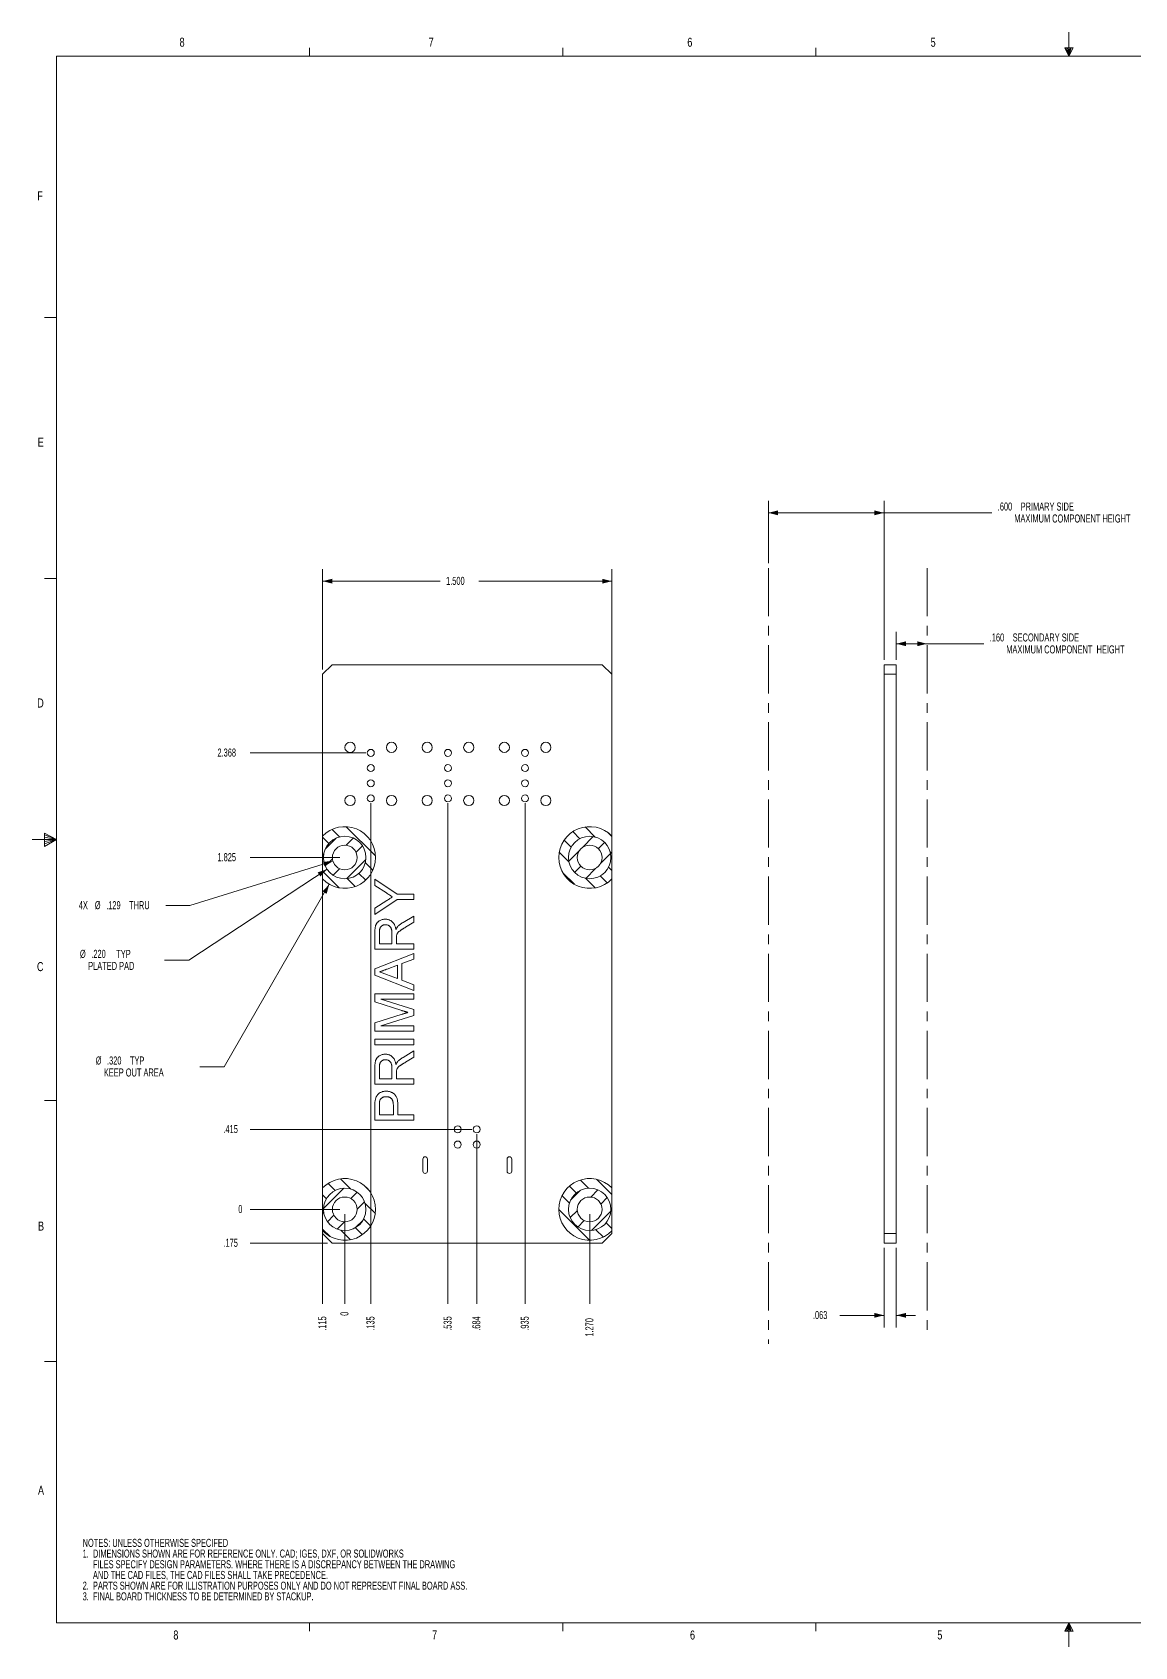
# Model space of a CAD drawing. Header units: inches. Extents: x 0.3 to 21.8, y 0.2 to 16.9.
# Drawn here: x 0.27 to 11.7, y 0.16 to 16.91 of the extents above; entities that cross this region are included whole.
import ezdxf

# ---------------------------------------------------------------- set-up
doc = ezdxf.new("R2010")
doc.units = ezdxf.units.IN
doc.header["$MEASUREMENT"] = 0
doc.linetypes.add('CENTERX2', pattern=[0.8, 0.5, -0.1, 0.1, -0.1])
doc.styles.add('SLDTEXTSTYLE0', font='TXT', dxfattribs={"width": 0.75})
doc.styles.add('SLDTEXTSTYLE1', font='TXT', dxfattribs={"width": 0.605})
doc.dimstyles.new('SLDDIMSTYLE0', dxfattribs={"dimtxt": 0.080892, "dimasz": 0.1, "dimexe": 0, "dimexo": 0.0625, "dimgap": 0.020223, "dimtad": 0, "dimtih": 1, "dimtoh": 1, "dimdec": 0, "dimlfac": 0.5, "dimrnd": 1e-09, "dimzin": 12, "dimdsep": 46, "dimtxsty": 'SLDTEXTSTYLE1', "dimblk1": 'NONE', "dimblk2": 'NONE', "dimsah": 1, "dimcen": 0.09, "dimadec": 0, "dimazin": 0, "dimtfac": 1, "dimtdec": 3, "dimtofl": 0, "dimtmove": 0, "dimatfit": 3, "dimldrblk": 'NONE', "dimfxl": 1, "dimtolj": 1, "dimtzin": 12, "dimarcsym": 0})
doc.dimstyles.new('SLDDIMSTYLE1', dxfattribs={"dimtxt": 0.080892, "dimasz": 0.1, "dimexe": 0, "dimexo": 0.0625, "dimgap": 0.020223, "dimtad": 0, "dimtih": 1, "dimtoh": 1, "dimdec": 3, "dimlfac": 0.5, "dimrnd": 1e-09, "dimzin": 12, "dimdsep": 46, "dimtxsty": 'SLDTEXTSTYLE1', "dimblk1": 'NONE', "dimblk2": 'NONE', "dimsah": 1, "dimcen": 0.09, "dimadec": 0, "dimazin": 0, "dimtfac": 1, "dimtdec": 3, "dimtofl": 0, "dimtmove": 0, "dimatfit": 3, "dimldrblk": 'NONE', "dimfxl": 1, "dimtolj": 1, "dimtzin": 12, "dimarcsym": 0})
doc.dimstyles.new('SLDDIMSTYLE2', dxfattribs={"dimtxt": 0.080892, "dimasz": 0.1, "dimexe": 0, "dimexo": 0.0625, "dimgap": 0.020223, "dimtad": 0, "dimtih": 1, "dimtoh": 1, "dimdec": 3, "dimlfac": 0.5, "dimrnd": 1e-09, "dimzin": 12, "dimdsep": 46, "dimtxsty": 'SLDTEXTSTYLE1', "dimblk1": 'NONE', "dimblk2": 'NONE', "dimsah": 1, "dimcen": 0.09, "dimadec": 0, "dimazin": 0, "dimtfac": 1, "dimtdec": 3, "dimtofl": 0, "dimtmove": 0, "dimatfit": 3, "dimldrblk": 'NONE', "dimfxl": 1, "dimtolj": 1, "dimtzin": 12, "dimarcsym": 0})
doc.dimstyles.new('SLDDIMSTYLE3', dxfattribs={"dimtxt": 0.080892, "dimasz": 0.1, "dimexe": 0, "dimexo": 0.0625, "dimgap": 0.020223, "dimtad": 0, "dimtih": 1, "dimtoh": 1, "dimdec": 3, "dimlfac": 0.5, "dimrnd": 1e-09, "dimzin": 4, "dimdsep": 46, "dimtxsty": 'SLDTEXTSTYLE1', "dimblk1": 'NONE', "dimblk2": 'NONE', "dimsah": 1, "dimcen": 0.09, "dimadec": 0, "dimazin": 0, "dimtfac": 1, "dimtdec": 3, "dimtofl": 0, "dimtmove": 0, "dimatfit": 3, "dimldrblk": 'NONE', "dimfxl": 1, "dimtolj": 1, "dimtzin": 12, "dimarcsym": 0})
doc.dimstyles.new('SLDDIMSTYLE4', dxfattribs={"dimtxt": 0.080892, "dimasz": 0.1, "dimexe": 0, "dimexo": 0.0625, "dimgap": 0.020223, "dimtad": 0, "dimtih": 1, "dimtoh": 1, "dimdec": 3, "dimlfac": 0.5, "dimrnd": 1e-09, "dimzin": 4, "dimdsep": 46, "dimtxsty": 'SLDTEXTSTYLE1', "dimsah": 1, "dimcen": 0.09, "dimadec": 0, "dimazin": 0, "dimtfac": 1, "dimtdec": 3, "dimtofl": 0, "dimtmove": 0, "dimatfit": 3, "dimfxl": 1, "dimtolj": 1, "dimtzin": 12, "dimarcsym": 0})
doc.dimstyles.new('SLDDIMSTYLE5', dxfattribs={"dimtxt": 0.080892, "dimasz": 0.1, "dimexe": 0, "dimexo": 0.0625, "dimgap": 0.020223, "dimtad": 0, "dimtih": 1, "dimtoh": 1, "dimdec": 3, "dimlfac": 0.5, "dimrnd": 1e-09, "dimzin": 12, "dimdsep": 46, "dimtxsty": 'SLDTEXTSTYLE1', "dimsah": 1, "dimcen": 0.09, "dimadec": 0, "dimazin": 0, "dimtfac": 1, "dimtdec": 3, "dimtmove": 0, "dimatfit": 3, "dimfxl": 1, "dimtolj": 1, "dimtzin": 12, "dimarcsym": 0})
doc.dimstyles.new('SLDDIMSTYLE6', dxfattribs={"dimtxt": 0.080892, "dimasz": 0.1, "dimexe": 0, "dimexo": 0.0625, "dimgap": 0.020223, "dimtad": 0, "dimtih": 1, "dimtoh": 1, "dimdec": 3, "dimlfac": 0.5, "dimrnd": 1e-09, "dimzin": 4, "dimdsep": 46, "dimtxsty": 'SLDTEXTSTYLE1', "dimsah": 1, "dimcen": 0.09, "dimadec": 0, "dimazin": 0, "dimtfac": 1, "dimtdec": 3, "dimtmove": 0, "dimatfit": 3, "dimfxl": 1, "dimtolj": 1, "dimtzin": 12, "dimarcsym": 0})
doc.dimstyles.new('SLDDIMSTYLE7', dxfattribs={"dimtxt": 0.080892, "dimasz": 0.1, "dimexe": 0, "dimexo": 0.0625, "dimgap": 0.020223, "dimtad": 0, "dimtih": 1, "dimtoh": 1, "dimdec": 3, "dimlfac": 0.5, "dimrnd": 1e-09, "dimzin": 12, "dimdsep": 46, "dimtxsty": 'SLDTEXTSTYLE1', "dimsah": 1, "dimcen": 0.09, "dimadec": 0, "dimazin": 0, "dimtfac": 1, "dimtdec": 3, "dimtofl": 0, "dimtmove": 0, "dimatfit": 3, "dimfxl": 1, "dimtolj": 1, "dimtzin": 12, "dimarcsym": 0})

# ---------------------------------------------------------------- blocks, each defined once
blk = doc.blocks.new('SW_NOTE_0')
at = {"color": 0, "linetype": 'Continuous', "lineweight": 0, "char_height": 0.08333, "attachment_point": 1, "style": 'SLDTEXTSTYLE1'}
for s, insert in [('NOTES: UNLESS OTHERWISE SPECIFED', (0, 0.107)), ('1.  DIMENSIONS SHOWN ARE FOR REFERENCE ONLY. CAD; IGES, DXF, OR SOLIDWORKS', (0, -0.004)), ('     FILES SPECIFY DESIGN PARAMETERS. WHERE THERE IS A DISCREPANCY BETWEEN THE DRAWING', (0, -0.115)), ('     AND THE CAD FILES, THE CAD FILES SHALL TAKE PRECEDENCE.', (0, -0.226)), ('2.  PARTS SHOWN ARE FOR ILLISTRATION PURPOSES ONLY AND DO NOT REPRESENT FINAL BOARD ASS.', (0, -0.337)), ('3.  FINAL BOARD THICKNESS TO BE DETERMINED BY STACKUP. ', (0, -0.448))]:
    blk.add_mtext(s, dxfattribs=dict(at, insert=insert))
blk = doc.blocks.new('*D7')
at = {"color": 7, "linetype": 'Continuous', "lineweight": 0}
blk.add_line((3.463, 4.699), (2.533, 4.699), dxfattribs=at)
at = {"color": 7, "linetype": 'Continuous', "lineweight": 0, "insert": (2.409, 4.744), "char_height": 0.0833, "attachment_point": 1, "style": 'SLDTEXTSTYLE1'}
blk.add_mtext('0', dxfattribs=at)
blk = doc.blocks.new('_NONE')
blk = doc.blocks.new('*D8')
at = {"color": 7, "linetype": 'Continuous', "lineweight": 0}
blk.add_line((3.333, 4.349), (2.533, 4.349), dxfattribs=at)
at = {"color": 7, "linetype": 'Continuous', "lineweight": 0, "insert": (2.255, 4.394), "char_height": 0.0833, "attachment_point": 1, "style": 'SLDTEXTSTYLE1'}
blk.add_mtext('.175', dxfattribs=at)
blk = doc.blocks.new('*D9')
at = {"color": 7, "linetype": 'Continuous', "lineweight": 0}
blk.add_line((4.832, 5.529), (2.533, 5.529), dxfattribs=at)
at = {"color": 7, "linetype": 'Continuous', "lineweight": 0, "insert": (2.255, 5.574), "char_height": 0.0833, "attachment_point": 1, "style": 'SLDTEXTSTYLE1'}
blk.add_mtext('.415', dxfattribs=at)
blk = doc.blocks.new('*D10')
at = {"color": 7, "linetype": 'Continuous', "lineweight": 0}
for p, q in [((2.73, 8.349), (2.533, 8.349)), ((2.73, 8.349), (2.927, 8.349)), ((2.927, 8.349), (3.463, 8.349))]:
    blk.add_line(p, q, dxfattribs=at)
at = {"color": 7, "linetype": 'Continuous', "lineweight": 0, "insert": (2.193, 8.394), "char_height": 0.0833, "attachment_point": 1, "style": 'SLDTEXTSTYLE1'}
blk.add_mtext('1.825', dxfattribs=at)
blk = doc.blocks.new('*D11')
at = {"color": 7, "linetype": 'Continuous', "lineweight": 0}
blk.add_line((3.733, 9.434), (2.533, 9.434), dxfattribs=at)
at = {"color": 7, "linetype": 'Continuous', "lineweight": 0, "insert": (2.193, 9.479), "char_height": 0.0833, "attachment_point": 1, "style": 'SLDTEXTSTYLE1'}
blk.add_mtext('2.368', dxfattribs=at)
blk = doc.blocks.new('*D12')
at = {"color": 7, "linetype": 'Continuous', "lineweight": 0}
blk.add_line((3.513, 4.649), (3.513, 3.719), dxfattribs=at)
at = {"color": 7, "linetype": 'Continuous', "lineweight": 0, "insert": (3.468, 3.595), "char_height": 0.0833, "attachment_point": 1, "rotation": 90, "style": 'SLDTEXTSTYLE1'}
blk.add_mtext('0', dxfattribs=at)
blk = doc.blocks.new('*D13')
at = {"color": 7, "linetype": 'Continuous', "lineweight": 0}
blk.add_line((3.283, 8.521), (3.283, 3.719), dxfattribs=at)
at = {"color": 7, "linetype": 'Continuous', "lineweight": 0, "insert": (3.238, 3.44), "char_height": 0.0833, "attachment_point": 1, "rotation": 90, "style": 'SLDTEXTSTYLE1'}
blk.add_mtext('.115', dxfattribs=at)
blk = doc.blocks.new('*D14')
at = {"color": 7, "linetype": 'Continuous', "lineweight": 0}
blk.add_line((3.783, 8.912), (3.783, 3.719), dxfattribs=at)
at = {"color": 7, "linetype": 'Continuous', "lineweight": 0, "insert": (3.738, 3.44), "char_height": 0.0833, "attachment_point": 1, "rotation": 90, "style": 'SLDTEXTSTYLE1'}
blk.add_mtext('.135', dxfattribs=at)
blk = doc.blocks.new('*D15')
at = {"color": 7, "linetype": 'Continuous', "lineweight": 0}
blk.add_line((4.583, 8.912), (4.583, 3.719), dxfattribs=at)
at = {"color": 7, "linetype": 'Continuous', "lineweight": 0, "insert": (4.538, 3.44), "char_height": 0.0833, "attachment_point": 1, "rotation": 90, "style": 'SLDTEXTSTYLE1'}
blk.add_mtext('.535', dxfattribs=at)
blk = doc.blocks.new('*D16')
at = {"color": 7, "linetype": 'Continuous', "lineweight": 0}
blk.add_line((4.882, 5.479), (4.882, 3.719), dxfattribs=at)
at = {"color": 7, "linetype": 'Continuous', "lineweight": 0, "insert": (4.836, 3.44), "char_height": 0.0833, "attachment_point": 1, "rotation": 90, "style": 'SLDTEXTSTYLE1'}
blk.add_mtext('.684', dxfattribs=at)
blk = doc.blocks.new('*D17')
at = {"color": 7, "linetype": 'Continuous', "lineweight": 0}
blk.add_line((5.383, 8.912), (5.383, 3.719), dxfattribs=at)
at = {"color": 7, "linetype": 'Continuous', "lineweight": 0, "insert": (5.338, 3.44), "char_height": 0.0833, "attachment_point": 1, "rotation": 90, "style": 'SLDTEXTSTYLE1'}
blk.add_mtext('.935', dxfattribs=at)
blk = doc.blocks.new('*D18')
at = {"color": 7, "linetype": 'Continuous', "lineweight": 0}
blk.add_line((6.053, 4.649), (6.053, 3.719), dxfattribs=at)
at = {"color": 7, "linetype": 'Continuous', "lineweight": 0, "insert": (6.008, 3.379), "char_height": 0.0833, "attachment_point": 1, "rotation": 90, "style": 'SLDTEXTSTYLE1'}
blk.add_mtext('1.270', dxfattribs=at)
blk = doc.blocks.new('*D19')
at = {"color": 7, "linetype": 'Continuous', "lineweight": 0}
for p, q in [((3.283, 10.299), (3.283, 11.34)), ((6.283, 4.526), (6.283, 11.34)), ((3.283, 11.215), (4.502, 11.215)), ((6.283, 11.215), (4.905, 11.215))]:
    blk.add_line(p, q, dxfattribs=at)
for points in [[(3.283, 11.215), (3.383, 11.19), (3.383, 11.24)], [(6.283, 11.215), (6.183, 11.24), (6.183, 11.19)]]:
    blk.add_solid(points, dxfattribs=at)
at = {"color": 7, "linetype": 'Continuous', "lineweight": 0, "insert": (4.564, 11.26), "char_height": 0.0833, "attachment_point": 1, "style": 'SLDTEXTSTYLE1'}
blk.add_mtext('1.500', dxfattribs=at)
blk = doc.blocks.new('*D20')
at = {"color": 7, "linetype": 'Continuous', "lineweight": 0}
for p, q in [((3.391, 8.311), (1.907, 7.85)), ((1.907, 7.85), (1.657, 7.85))]:
    blk.add_line(p, q, dxfattribs=at)
blk.add_solid([(3.391, 8.311), (3.288, 8.305), (3.303, 8.257)], dxfattribs=at)
at = {"color": 7, "linetype": 'Continuous', "lineweight": 0, "char_height": 0.0833, "attachment_point": 1, "style": 'SLDTEXTSTYLE1'}
for s, insert in [('4X ', (0.755, 7.896)), ('%%c', (0.921, 7.896)), ('.129', (1.039, 7.896)), (' THRU', (1.255, 7.896))]:
    blk.add_mtext(s, dxfattribs=dict(at, insert=insert))
blk = doc.blocks.new('*D21')
at = {"color": 7, "linetype": 'Continuous', "lineweight": 0}
for p, q in [((3.33, 8.228), (1.895, 7.283)), ((1.895, 7.283), (1.645, 7.283))]:
    blk.add_line(p, q, dxfattribs=at)
blk.add_solid([(3.33, 8.228), (3.232, 8.194), (3.26, 8.152)], dxfattribs=at)
at = {"color": 7, "linetype": 'Continuous', "lineweight": 0, "attachment_point": 1, "style": 'SLDTEXTSTYLE1'}
for s, insert, char_height in [('%%c', (0.767, 7.391), 0.0833), ('.220', (0.885, 7.391), 0.0833), ('  TYP', (1.101, 7.391), 0.0833), ('    PLATED PAD', (0.767, 7.266), 0.08333)]:
    blk.add_mtext(s, dxfattribs=dict(at, insert=insert, char_height=char_height))
blk = doc.blocks.new('*D22')
at = {"color": 7, "linetype": 'Continuous', "lineweight": 0}
for p, q in [((3.353, 8.072), (2.261, 6.178)), ((2.261, 6.178), (2.011, 6.178))]:
    blk.add_line(p, q, dxfattribs=at)
blk.add_solid([(3.353, 8.072), (3.282, 7.997), (3.325, 7.972)], dxfattribs=at)
at = {"color": 7, "linetype": 'Continuous', "lineweight": 0, "attachment_point": 1, "style": 'SLDTEXTSTYLE1'}
for s, insert, char_height in [('%%c', (0.93, 6.285), 0.0833), ('.320', (1.048, 6.285), 0.0833), (' TYP', (1.264, 6.285), 0.0833), ('    KEEP OUT AREA', (0.93, 6.161), 0.08333)]:
    blk.add_mtext(s, dxfattribs=dict(at, insert=insert, char_height=char_height))
blk = doc.blocks.new('*D23')
at = {"color": 7, "linetype": 'Continuous', "lineweight": 0}
for p, q in [((9.232, 10.399), (9.232, 10.691)), ((9.232, 10.566), (9.552, 10.566)), ((9.552, 10.566), (10.139, 10.566))]:
    blk.add_line(p, q, dxfattribs=at)
for points in [[(9.232, 10.566), (9.332, 10.541), (9.332, 10.591)], [(9.552, 10.566), (9.452, 10.591), (9.452, 10.541)]]:
    blk.add_solid(points, dxfattribs=at)
at = {"color": 7, "linetype": 'Continuous', "lineweight": 0, "attachment_point": 1, "style": 'SLDTEXTSTYLE1'}
for s, insert, char_height in [('.160', (10.202, 10.673), 0.0833), ('        MAXIMUM COMPONENT  HEIGHT', (10.202, 10.549), 0.08333), (' SECONDARY SIDE', (10.418, 10.673), 0.08333)]:
    blk.add_mtext(s, dxfattribs=dict(at, insert=insert, char_height=char_height))
blk = doc.blocks.new('*D24')
at = {"color": 7, "linetype": 'Continuous', "lineweight": 0}
for p, q in [((7.906, 11.401), (7.906, 12.049)), ((7.906, 11.924), (9.106, 11.924)), ((9.106, 10.399), (9.106, 12.049)), ((9.106, 11.924), (10.223, 11.924))]:
    blk.add_line(p, q, dxfattribs=at)
for points in [[(7.906, 11.924), (8.006, 11.899), (8.006, 11.949)], [(9.106, 11.924), (9.006, 11.949), (9.006, 11.899)]]:
    blk.add_solid(points, dxfattribs=at)
at = {"color": 7, "linetype": 'Continuous', "lineweight": 0, "attachment_point": 1, "style": 'SLDTEXTSTYLE1'}
for s, insert, char_height in [('.600', (10.285, 12.031), 0.0833), ('        MAXIMUM COMPONENT HEIGHT', (10.285, 11.907), 0.08333), (' PRIMARY SIDE', (10.501, 12.031), 0.08333)]:
    blk.add_mtext(s, dxfattribs=dict(at, insert=insert, char_height=char_height))
blk = doc.blocks.new('*D25')
at = {"color": 7, "linetype": 'Continuous', "lineweight": 0}
for p, q in [((9.106, 4.299), (9.106, 3.475)), ((9.232, 4.299), (9.232, 3.475)), ((9.106, 3.6), (8.647, 3.6)), ((9.232, 3.6), (9.432, 3.6))]:
    blk.add_line(p, q, dxfattribs=at)
for points in [[(9.106, 3.6), (9.006, 3.625), (9.006, 3.575)], [(9.232, 3.6), (9.332, 3.575), (9.332, 3.625)]]:
    blk.add_solid(points, dxfattribs=at)
at = {"color": 7, "linetype": 'Continuous', "lineweight": 0, "insert": (8.368, 3.645), "char_height": 0.0833, "attachment_point": 1, "style": 'SLDTEXTSTYLE1'}
blk.add_mtext('.063', dxfattribs=at)

msp = doc.modelspace()

# ---------------------------------------------------------------- hatches: boundary and pattern name
at = {"linetype": 'Continuous'}
h = msp.add_hatch(dxfattribs=at)
h.set_pattern_fill('ANSI31', angle=-90, style=0)
edge = h.paths.add_edge_path(flags=0)
edge.add_arc((3.5134, 8.3488), 0.32, 224.04863, 495.95137)
edge.add_line((3.2834, 8.5713), (3.2834, 8.1263))
edge = h.paths.add_edge_path(flags=0)
edge.add_arc((3.5134, 8.3488), 0.22, 0, 360)
h = msp.add_hatch(dxfattribs=at)
h.set_pattern_fill('ANSI31', style=0)
edge = h.paths.add_edge_path(flags=0)
edge.add_arc((3.5134, 8.3488), 0.22, 0, 360)
edge = h.paths.add_edge_path(flags=0)
edge.add_arc((3.5134, 8.3488), 0.1285, 0, 360)
h = msp.add_hatch(dxfattribs=at)
h.set_pattern_fill('ANSI31', angle=-90, style=0)
edge = h.paths.add_edge_path(flags=0)
edge.add_arc((6.0534, 8.3488), 0.32, 44.04863, 315.95137)
edge.add_line((6.2834, 8.1263), (6.2834, 8.5713))
edge = h.paths.add_edge_path(flags=0)
edge.add_arc((6.0534, 8.3488), 0.22, 0, 360)
h = msp.add_hatch(dxfattribs=at)
h.set_pattern_fill('ANSI31', style=0)
edge = h.paths.add_edge_path(flags=0)
edge.add_arc((6.0534, 8.3488), 0.22, 0, 360)
edge = h.paths.add_edge_path(flags=0)
edge.add_arc((6.0534, 8.3488), 0.1285, 0, 360)
h = msp.add_hatch(dxfattribs=at)
h.set_pattern_fill('ANSI31', angle=-90, style=0)
edge = h.paths.add_edge_path(flags=0)
edge.add_arc((3.5134, 4.6988), 0.32, 224.04863, 495.95137)
edge.add_line((3.2834, 4.9213), (3.2834, 4.4763))
edge = h.paths.add_edge_path(flags=0)
edge.add_arc((3.5134, 4.6988), 0.22, 0, 360)
h = msp.add_hatch(dxfattribs=at)
h.set_pattern_fill('ANSI31', style=0)
edge = h.paths.add_edge_path(flags=0)
edge.add_arc((3.5134, 4.6988), 0.22, 0, 360)
edge = h.paths.add_edge_path(flags=0)
edge.add_arc((3.5134, 4.6988), 0.1285, 0, 360)
h = msp.add_hatch(dxfattribs=at)
h.set_pattern_fill('ANSI31', angle=-90, style=0)
edge = h.paths.add_edge_path(flags=0)
edge.add_arc((6.0534, 4.6988), 0.32, 44.04863, 315.95137)
edge.add_line((6.2834, 4.4763), (6.2834, 4.9213))
edge = h.paths.add_edge_path(flags=0)
edge.add_arc((6.0534, 4.6988), 0.22, 0, 360)
h = msp.add_hatch(dxfattribs=at)
h.set_pattern_fill('ANSI31', style=0)
edge = h.paths.add_edge_path(flags=0)
edge.add_arc((6.0534, 4.6988), 0.22, 0, 360)
edge = h.paths.add_edge_path(flags=0)
edge.add_arc((6.0534, 4.6988), 0.1285, 0, 360)

# ---------------------------------------------------------------- linework, layer by layer
at = {"color": 7, "linetype": 'Continuous', "lineweight": 0}
for p, q in [((3.1479, 16.6606), (3.1479, 16.7454)), ((5.7729, 16.6606), (5.7729, 16.7454)), ((8.3979, 16.6606), (8.3979, 16.7454)), ((10.9809, 16.7462), (11.067, 16.7462)), ((11.0229, 16.6606), (10.9809, 16.7462)), ((11.0229, 16.6606), (10.9891, 16.7462)), ((11.0229, 16.6606), (11.0086, 16.7462)), ((11.0229, 16.6606), (11.0229, 16.9083)), ((11.0229, 16.6606), (11.0358, 16.7462)), ((11.0229, 16.6606), (11.046, 16.7462)), ((11.0229, 16.6606), (11.067, 16.7462)), ((0.5229, 16.6606), (21.5229, 16.6606)), ((0.5229, 16.6606), (0.5229, 0.4106)), ((0.5229, 13.9516), (0.3979, 13.9516)), ((0.5229, 11.2436), (0.3979, 11.2436)), ((3.3834, 10.3488), (3.2834, 10.2488)), ((3.2834, 10.2488), (3.2834, 8.5713)), ((6.1834, 10.3488), (3.3834, 10.3488)), ((6.2834, 10.2488), (6.1834, 10.3488)), ((6.2834, 8.5713), (6.2834, 10.2488)), ((9.106, 10.3488), (9.232, 10.3488)), ((9.106, 10.2488), (9.106, 10.3488)), ((9.106, 8.5713), (9.106, 10.2488)), ((9.232, 10.2488), (9.106, 10.2488)), ((9.232, 10.3488), (9.232, 10.2488)), ((9.232, 8.5713), (9.232, 10.2488)), ((0.3989, 8.6011), (0.3989, 8.4623)), ((0.5229, 8.5356), (0.3989, 8.6011)), ((0.3989, 8.5827), (0.5229, 8.5356)), ((0.3989, 8.5587), (0.5229, 8.5356)), ((3.2834, 8.5713), (3.2834, 8.1263)), ((6.2834, 8.1263), (6.2834, 8.5713)), ((9.106, 8.5713), (9.1061, 8.5713)), ((9.1061, 8.1263), (9.1061, 8.5713)), ((9.2319, 8.5713), (9.232, 8.5713)), ((9.2319, 8.5713), (9.2319, 8.1263)), ((0.5229, 8.5356), (0.2729, 8.5356)), ((0.3989, 8.4623), (0.5229, 8.5356)), ((0.3989, 8.4896), (0.5229, 8.5356)), ((0.3989, 8.5164), (0.5229, 8.5356)), ((9.232, 8.3967), (9.2319, 8.3967)), ((9.232, 8.3967), (9.232, 8.3311)), ((9.2319, 8.3311), (9.232, 8.3311)), ((9.232, 8.231), (9.2319, 8.231)), ((9.232, 8.231), (9.232, 8.1263)), ((3.2834, 8.1263), (3.2834, 4.9213)), ((3.8252, 8.1243), (4.0583, 7.9687)), ((3.8252, 8.0568), (3.8252, 8.1243)), ((3.9443, 7.9814), (3.8252, 8.0568)), ((6.2834, 4.9213), (6.2834, 8.1263)), ((9.106, 4.9213), (9.106, 8.1263)), ((9.1061, 8.1263), (9.106, 8.1263)), ((9.232, 8.1263), (9.2319, 8.1263)), ((9.232, 4.9213), (9.232, 8.1263)), ((4.0583, 7.9117), (3.8252, 7.7561)), ((3.8252, 7.8236), (3.9489, 7.902)), ((4.0583, 7.9687), (4.2297, 7.9687)), ((4.2297, 7.9117), (4.0583, 7.9117)), ((4.2297, 7.9687), (4.2297, 7.9117)), ((3.8252, 7.7561), (3.8252, 7.8236)), ((4.1181, 7.6756), (4.2297, 7.742)), ((4.2297, 7.742), (4.2297, 7.6766)), ((3.8252, 7.3977), (3.8252, 7.5732)), ((3.8719, 7.5753), (3.8719, 7.4548)), ((4.0015, 7.4548), (4.0015, 7.5631)), ((4.2297, 7.6766), (4.1443, 7.6262)), ((4.2297, 7.3977), (3.8252, 7.3977)), ((3.8719, 7.4548), (4.0015, 7.4548)), ((4.0482, 7.5132), (4.0482, 7.4548)), ((4.0482, 7.4548), (4.2297, 7.4548)), ((4.2297, 7.4548), (4.2297, 7.3977)), ((3.8252, 7.194), (4.2297, 7.3545)), ((4.0586, 7.2308), (3.9523, 7.1915)), ((4.0586, 7.0928), (4.0586, 7.2308)), ((4.2297, 7.294), (4.1053, 7.248)), ((4.1053, 7.248), (4.1053, 7.0756)), ((4.2297, 7.3545), (4.2297, 7.294)), ((3.8252, 7.1296), (3.8252, 7.194)), ((4.2297, 6.969), (3.8252, 7.1296)), ((3.9466, 7.1342), (4.0586, 7.0928)), ((4.1053, 7.0756), (4.2297, 7.0296)), ((3.8252, 6.9362), (4.2297, 6.9362)), ((3.8252, 6.8512), (3.8252, 6.9362)), ((3.8875, 6.8792), (4.2297, 6.7713)), ((4.2297, 6.8792), (3.8875, 6.8792)), ((4.2297, 7.0296), (4.2297, 6.969)), ((4.2297, 6.9362), (4.2297, 6.8792)), ((4.1042, 6.7616), (3.8252, 6.8512)), ((3.8252, 6.6331), (4.1091, 6.7236)), ((4.2297, 6.7116), (3.8875, 6.6044)), ((4.2297, 6.7713), (4.2297, 6.7116)), ((3.8252, 6.5473), (3.8252, 6.6331)), ((4.2297, 6.5473), (3.8252, 6.5473)), ((3.8875, 6.6044), (4.2297, 6.6044)), ((4.2297, 6.6044), (4.2297, 6.5473)), ((3.8252, 6.4073), (3.8252, 6.4644)), ((3.8252, 6.4644), (4.2297, 6.4644)), ((4.2297, 6.4073), (3.8252, 6.4073)), ((4.2297, 6.4644), (4.2297, 6.4073)), ((4.1181, 6.2756), (4.2297, 6.3419)), ((4.2297, 6.2766), (4.1443, 6.2262)), ((4.2297, 6.3419), (4.2297, 6.2766)), ((3.8252, 5.9977), (3.8252, 6.1732)), ((3.8719, 6.1753), (3.8719, 6.0547)), ((3.8719, 6.0547), (4.0015, 6.0547)), ((4.0015, 6.0547), (4.0015, 6.163)), ((4.0482, 6.1131), (4.0482, 6.0547)), ((4.0482, 6.0547), (4.2297, 6.0547)), ((4.2297, 6.0547), (4.2297, 5.9977)), ((4.2297, 5.9977), (3.8252, 5.9977)), ((0.5229, 5.8276), (0.3979, 5.8276)), ((3.8252, 5.6243), (3.8252, 5.7729)), ((3.8719, 5.7779), (3.8719, 5.6814)), ((4.0171, 5.6814), (4.0171, 5.7789)), ((4.0638, 5.7805), (4.0638, 5.6814)), ((4.2297, 5.6243), (3.8252, 5.6243)), ((3.8719, 5.6814), (4.0171, 5.6814)), ((4.0638, 5.6814), (4.2297, 5.6814)), ((4.2297, 5.6814), (4.2297, 5.6243)), ((4.3227, 5.2212), (4.3227, 5.0952)), ((4.37, 5.0952), (4.37, 5.2212)), ((5.1968, 5.2212), (5.1968, 5.0952)), ((5.244, 5.0952), (5.244, 5.2212)), ((3.2834, 4.9213), (3.2834, 4.4763)), ((6.2834, 4.4763), (6.2834, 4.9213)), ((9.106, 4.9213), (9.1061, 4.9213)), ((9.1061, 4.4763), (9.1061, 4.9213)), ((9.2319, 4.9213), (9.232, 4.9213)), ((9.2319, 4.9213), (9.2319, 4.4763)), ((3.2834, 4.4763), (3.2834, 4.4488)), ((3.2834, 4.4488), (3.3834, 4.3488)), ((6.1834, 4.3488), (6.2834, 4.4488)), ((6.2834, 4.4488), (6.2834, 4.4763)), ((9.106, 4.4488), (9.106, 4.4763)), ((9.1061, 4.4763), (9.106, 4.4763)), ((9.106, 4.4488), (9.232, 4.4488)), ((9.106, 4.3488), (9.106, 4.4488)), ((9.232, 4.4763), (9.2319, 4.4763)), ((9.232, 4.4488), (9.232, 4.4763)), ((9.232, 4.4488), (9.232, 4.3488)), ((3.3834, 4.3488), (6.1834, 4.3488)), ((9.232, 4.3488), (9.106, 4.3488)), ((0.5229, 3.1196), (0.3979, 3.1196)), ((21.5229, 0.4106), (0.5229, 0.4106)), ((3.1479, 0.4106), (3.1479, 0.3258)), ((5.7729, 0.4106), (5.7729, 0.3258)), ((8.3979, 0.4106), (8.3979, 0.3258)), ((11.0229, 0.4106), (10.9809, 0.325)), ((11.0229, 0.4106), (10.9891, 0.325)), ((11.0229, 0.4106), (11.0086, 0.325)), ((11.0229, 0.4106), (11.0229, 0.1629)), ((11.0229, 0.4106), (11.067, 0.325)), ((11.0229, 0.4106), (11.046, 0.325)), ((11.0229, 0.4106), (11.0358, 0.325)), ((10.9809, 0.325), (11.067, 0.325))]:
    msp.add_line(p, q, dxfattribs=at)
at = {"color": 7, "linetype": 'CENTERX2', "lineweight": 0}
for p, q in [((7.906, 11.3509), (7.906, 3.303)), ((9.552, 11.3509), (9.552, 3.3827))]:
    msp.add_line(p, q, dxfattribs=at)
at = {"color": 7, "linetype": 'Continuous', "lineweight": 0}
for centre, radius in [((3.568, 9.4915), 0.0531), ((3.7834, 9.4341), 0.0362), ((3.9987, 9.4915), 0.0531), ((4.368, 9.4915), 0.0531), ((4.5834, 9.4341), 0.0362), ((4.7987, 9.4915), 0.0531), ((5.168, 9.4915), 0.0531), ((5.3834, 9.4341), 0.0362), ((5.5987, 9.4915), 0.0531), ((3.7834, 9.2766), 0.0362), ((4.5834, 9.2766), 0.0362), ((5.3834, 9.2766), 0.0362), ((3.7834, 9.1191), 0.0362), ((4.5834, 9.1191), 0.0362), ((5.3834, 9.1191), 0.0362), ((3.568, 8.9404), 0.0531), ((3.7834, 8.9616), 0.0362), ((3.9987, 8.9404), 0.0531), ((4.368, 8.9404), 0.0531), ((4.5834, 8.9616), 0.0362), ((4.7987, 8.9404), 0.0531), ((5.168, 8.9404), 0.0531), ((5.3834, 8.9616), 0.0362), ((5.5987, 8.9404), 0.0531), ((3.5134, 8.3488), 0.22), ((6.0534, 8.3488), 0.22), ((3.5134, 8.3488), 0.1285), ((6.0534, 8.3488), 0.1285), ((4.6849, 5.5291), 0.0362), ((4.8818, 5.5291), 0.0362), ((4.6849, 5.3716), 0.0362), ((4.8818, 5.3716), 0.0362), ((3.5134, 4.6988), 0.22), ((6.0534, 4.6988), 0.22), ((3.5134, 4.6988), 0.1285), ((6.0534, 4.6988), 0.1285)]:
    msp.add_circle(centre, radius, dxfattribs=at)
for centre, radius, start, end in [((3.5134, 8.3488), 0.32, 224.04863, 135.95137), ((6.0534, 8.3488), 0.32, 44.04863, 315.95137), ((4.3464, 5.2212), 0.0236, 0, 180), ((5.2204, 5.2212), 0.0236, 0, 180), ((4.3464, 5.0952), 0.0236, 180, 0), ((5.2204, 5.0952), 0.0236, 180, 0), ((3.5134, 4.6988), 0.32, 224.04863, 135.95137), ((6.0534, 4.6988), 0.32, 44.04863, 315.95137)]:
    msp.add_arc(centre, radius, start, end, dxfattribs=at)
for points, knots in [([(4.0091, 7.9403), (4.0046, 7.9431), (3.995, 7.9492), (3.9797, 7.9589), (3.9626, 7.9698), (3.9506, 7.9774), (3.9443, 7.9814)], [0, 0, 0, 0, 0.20783417, 0.44407541, 0.7078336, 1, 1, 1, 1]), ([(3.9489, 7.902), (3.9544, 7.9055), (3.9651, 7.9123), (3.9806, 7.9222), (3.9951, 7.9315), (4.0045, 7.9374), (4.0091, 7.9403)], [0, 0, 0, 0, 0.27481, 0.5332395, 0.77433, 1, 1, 1, 1]), ([(3.8252, 7.5732), (3.8253, 7.5774), (3.8253, 7.5854), (3.8258, 7.597), (3.8267, 7.6078), (3.8278, 7.6179), (3.8294, 7.6272), (3.8312, 7.6357), (3.8333, 7.6435), (3.8359, 7.6506), (3.8388, 7.6572), (3.8424, 7.6633), (3.8463, 7.6692), (3.8509, 7.6746), (3.8559, 7.6797), (3.8614, 7.6845), (3.8675, 7.689), (3.8762, 7.6944), (3.8879, 7.7003), (3.9027, 7.7052), (3.9183, 7.7083), (3.9289, 7.7087), (3.9343, 7.7089)], [0, 0, 0, 0, 0.0621105, 0.1202075, 0.1743787, 0.2254355, 0.2723482, 0.3163765, 0.3568564, 0.3939639, 0.4295736, 0.464666, 0.500018, 0.5354631, 0.5713425, 0.6078862, 0.645312, 0.6841656, 0.7625873, 0.8405031, 0.919076, 1, 1, 1, 1]), ([(3.9343, 7.7089), (3.9378, 7.7088), (3.9446, 7.7086), (3.9546, 7.7074), (3.9642, 7.7053), (3.9735, 7.7025), (3.9822, 7.6987), (3.9906, 7.6943), (3.9985, 7.6888), (4.0061, 7.6827), (4.0131, 7.6757), (4.0194, 7.6677), (4.025, 7.6589), (4.03, 7.6492), (4.0343, 7.6385), (4.038, 7.627), (4.0409, 7.6146), (4.0423, 7.606), (4.043, 7.6016)], [0, 0, 0, 0, 0.0614108, 0.1212906, 0.1792176, 0.2359296, 0.2922063, 0.348184, 0.4044301, 0.4620088, 0.5203154, 0.5803619, 0.6418027, 0.7065563, 0.7738596, 0.8452719, 0.9201576, 1, 1, 1, 1]), ([(3.9355, 7.6518), (3.9332, 7.6517), (3.9288, 7.6516), (3.9223, 7.6508), (3.9161, 7.6493), (3.9102, 7.6473), (3.9046, 7.6447), (3.8993, 7.6415), (3.8943, 7.6378), (3.8897, 7.6335), (3.8854, 7.6285), (3.8818, 7.6229), (3.8787, 7.6166), (3.8762, 7.6096), (3.8743, 7.602), (3.8729, 7.5937), (3.872, 7.5847), (3.8719, 7.5785), (3.8719, 7.5753)], [0, 0, 0, 0, 0.0603272, 0.1181633, 0.1741916, 0.2288671, 0.2834296, 0.3378078, 0.392615, 0.44845, 0.5059515, 0.5650463, 0.6266439, 0.6922233, 0.7611243, 0.8353052, 0.9153232, 1, 1, 1, 1]), ([(4.0015, 7.5631), (4.0015, 7.5685), (4.0013, 7.5787), (3.9999, 7.5929), (3.9978, 7.605), (3.9945, 7.6152), (3.9902, 7.6238), (3.985, 7.6313), (3.9783, 7.6375), (3.9708, 7.6427), (3.9625, 7.6467), (3.9538, 7.6497), (3.9448, 7.6515), (3.9386, 7.6517), (3.9355, 7.6518)], [0, 0, 0, 0, 0.1288803, 0.2409297, 0.3380968, 0.4203833, 0.4943327, 0.5660059, 0.636727, 0.7090818, 0.7818865, 0.8536341, 0.9261589, 1, 1, 1, 1]), ([(4.043, 7.6016), (4.0447, 7.6048), (4.0478, 7.6111), (4.0528, 7.6195), (4.0577, 7.6269), (4.0613, 7.6311), (4.063, 7.633)], [0, 0, 0, 0, 0.2931164, 0.5577353, 0.7918851, 1, 1, 1, 1]), ([(4.0501, 7.5413), (4.0498, 7.5397), (4.0491, 7.5359), (4.0487, 7.5295), (4.0482, 7.5218), (4.0482, 7.5162), (4.0482, 7.5132)], [0, 0, 0, 0, 0.1774947, 0.4052256, 0.6783881, 1, 1, 1, 1]), ([(4.1443, 7.6262), (4.1413, 7.6244), (4.1355, 7.6209), (4.127, 7.6158), (4.1192, 7.6108), (4.1119, 7.6062), (4.1051, 7.6018), (4.0988, 7.5976), (4.0931, 7.5937), (4.0864, 7.5889), (4.0791, 7.5832), (4.0715, 7.5767), (4.0653, 7.5705), (4.0594, 7.5628), (4.0539, 7.5533), (4.0513, 7.5452), (4.0501, 7.5413)], [0, 0, 0, 0, 0.0807694, 0.1565178, 0.2279009, 0.2942663, 0.3568145, 0.4152138, 0.4680888, 0.5171884, 0.6046633, 0.6814927, 0.7484548, 0.8052779, 0.9054202, 1, 1, 1, 1]), ([(4.063, 7.633), (4.0667, 7.6368), (4.0744, 7.6447), (4.0875, 7.6555), (4.1021, 7.666), (4.1126, 7.6724), (4.1181, 7.6756)], [0, 0, 0, 0, 0.22952757, 0.47146593, 0.72818635, 1, 1, 1, 1]), ([(3.9523, 7.1915), (3.9482, 7.19), (3.9401, 7.1871), (3.9285, 7.1827), (3.9174, 7.1787), (3.9071, 7.1747), (3.8973, 7.1712), (3.8882, 7.1679), (3.8799, 7.1647), (3.8745, 7.1627), (3.8719, 7.1618)], [0, 0, 0, 0, 0.1531481, 0.2994335, 0.4364264, 0.5656706, 0.6865083, 0.7992685, 0.9033947, 1, 1, 1, 1]), ([(3.8719, 7.1618), (3.8783, 7.1602), (3.8912, 7.1571), (3.91, 7.1507), (3.9286, 7.1432), (3.9406, 7.1372), (3.9466, 7.1342)], [0, 0, 0, 0, 0.2472886, 0.4965586, 0.7463648, 1, 1, 1, 1]), ([(4.1684, 6.7418), (4.1665, 6.7423), (4.1624, 6.7435), (4.156, 6.7455), (4.1489, 6.7476), (4.1413, 6.75), (4.1329, 6.7526), (4.1239, 6.7553), (4.1143, 6.7585), (4.1076, 6.7606), (4.1042, 6.7616)], [0, 0, 0, 0, 0.0892048, 0.1898335, 0.2992326, 0.4192609, 0.5492074, 0.6890744, 0.8395792, 1, 1, 1, 1]), ([(4.1091, 6.7236), (4.1123, 6.7245), (4.1185, 6.7265), (4.1275, 6.7293), (4.1358, 6.7319), (4.1436, 6.7343), (4.1506, 6.7365), (4.1571, 6.7384), (4.163, 6.7402), (4.1667, 6.7413), (4.1684, 6.7418)], [0, 0, 0, 0, 0.1625255, 0.3143149, 0.4549785, 0.5845192, 0.7045671, 0.813495, 0.9116813, 1, 1, 1, 1]), ([(3.8252, 6.1732), (3.8253, 6.1773), (3.8253, 6.1853), (3.8258, 6.1969), (3.8267, 6.2077), (3.8278, 6.2178), (3.8294, 6.2271), (3.8312, 6.2357), (3.8333, 6.2435), (3.8359, 6.2506), (3.8388, 6.2571), (3.8424, 6.2632), (3.8463, 6.2691), (3.8509, 6.2745), (3.8559, 6.2797), (3.8614, 6.2844), (3.8675, 6.2889), (3.8762, 6.2944), (3.8879, 6.3002), (3.9027, 6.3051), (3.9183, 6.3083), (3.9289, 6.3086), (3.9343, 6.3088)], [0, 0, 0, 0, 0.0621105, 0.1202075, 0.1743787, 0.2254355, 0.2723482, 0.3163765, 0.3568564, 0.3939639, 0.4295736, 0.464666, 0.500018, 0.5354631, 0.5713425, 0.6078862, 0.645312, 0.6841656, 0.7625873, 0.8405031, 0.919076, 1, 1, 1, 1]), ([(3.9355, 6.2518), (3.9332, 6.2517), (3.9288, 6.2515), (3.9223, 6.2508), (3.9161, 6.2493), (3.9102, 6.2472), (3.9046, 6.2447), (3.8993, 6.2415), (3.8943, 6.2377), (3.8897, 6.2334), (3.8854, 6.2285), (3.8818, 6.2228), (3.8787, 6.2165), (3.8762, 6.2095), (3.8743, 6.2019), (3.8729, 6.1936), (3.872, 6.1847), (3.8719, 6.1785), (3.8719, 6.1753)], [0, 0, 0, 0, 0.0603272, 0.1181633, 0.1741916, 0.2288671, 0.2834296, 0.3378078, 0.392615, 0.44845, 0.5059515, 0.5650463, 0.6266439, 0.6922233, 0.7611243, 0.8353052, 0.9153232, 1, 1, 1, 1]), ([(3.9343, 6.3088), (3.9378, 6.3087), (3.9446, 6.3086), (3.9546, 6.3074), (3.9642, 6.3052), (3.9735, 6.3024), (3.9822, 6.2986), (3.9906, 6.2942), (3.9985, 6.2888), (4.0061, 6.2827), (4.0131, 6.2756), (4.0194, 6.2677), (4.025, 6.2588), (4.03, 6.2491), (4.0343, 6.2385), (4.038, 6.227), (4.0409, 6.2146), (4.0423, 6.206), (4.043, 6.2015)], [0, 0, 0, 0, 0.06141085, 0.12129063, 0.17921755, 0.23592955, 0.29220625, 0.34818403, 0.4044301, 0.46200881, 0.52031537, 0.58036189, 0.64180267, 0.70655629, 0.77385958, 0.84527186, 0.92015757, 1, 1, 1, 1]), ([(4.0015, 6.163), (4.0015, 6.1685), (4.0013, 6.1786), (3.9999, 6.1928), (3.9978, 6.2049), (3.9945, 6.2152), (3.9902, 6.2238), (3.985, 6.2313), (3.9783, 6.2375), (3.9708, 6.2427), (3.9625, 6.2467), (3.9538, 6.2496), (3.9448, 6.2515), (3.9386, 6.2517), (3.9355, 6.2518)], [0, 0, 0, 0, 0.1288803, 0.2409297, 0.3380968, 0.4203833, 0.4943327, 0.5660059, 0.636727, 0.7090818, 0.7818865, 0.8536341, 0.9261589, 1, 1, 1, 1]), ([(4.043, 6.2015), (4.0447, 6.2048), (4.0478, 6.211), (4.0528, 6.2195), (4.0577, 6.2268), (4.0613, 6.231), (4.063, 6.233)], [0, 0, 0, 0, 0.2931164, 0.5577353, 0.7918851, 1, 1, 1, 1]), ([(4.1443, 6.2262), (4.1413, 6.2243), (4.1355, 6.2208), (4.127, 6.2158), (4.1192, 6.2108), (4.1119, 6.2062), (4.1051, 6.2017), (4.0988, 6.1975), (4.0931, 6.1936), (4.0864, 6.1888), (4.0791, 6.1832), (4.0715, 6.1766), (4.0653, 6.1705), (4.0594, 6.1628), (4.0539, 6.1532), (4.0513, 6.1452), (4.0501, 6.1413)], [0, 0, 0, 0, 0.08076939, 0.15651781, 0.22790089, 0.29426629, 0.35681448, 0.41521383, 0.46808875, 0.51718843, 0.60466331, 0.68149273, 0.74845484, 0.80527789, 0.9054202, 1, 1, 1, 1]), ([(4.063, 6.233), (4.0667, 6.2368), (4.0744, 6.2446), (4.0875, 6.2555), (4.1021, 6.2659), (4.1126, 6.2723), (4.1181, 6.2756)], [0, 0, 0, 0, 0.2295276, 0.4714659, 0.7281863, 1, 1, 1, 1]), ([(4.0501, 6.1413), (4.0498, 6.1396), (4.0491, 6.1359), (4.0487, 6.1295), (4.0482, 6.1218), (4.0482, 6.1162), (4.0482, 6.1131)], [0, 0, 0, 0, 0.1774947, 0.4052256, 0.6783881, 1, 1, 1, 1]), ([(3.829, 5.8329), (3.8299, 5.8376), (3.8317, 5.8466), (3.836, 5.8594), (3.8411, 5.8711), (3.8476, 5.8816), (3.8553, 5.8911), (3.8644, 5.8996), (3.8749, 5.907), (3.8867, 5.9134), (3.8994, 5.9186), (3.9129, 5.9223), (3.927, 5.9247), (3.9366, 5.925), (3.9415, 5.9251)], [0, 0, 0, 0, 0.089247, 0.1731437, 0.2526174, 0.3289195, 0.404658, 0.4814727, 0.561848, 0.6456111, 0.7322777, 0.8191697, 0.90807, 1, 1, 1, 1]), ([(3.9431, 5.868), (3.939, 5.8679), (3.931, 5.8677), (3.9195, 5.8653), (3.9089, 5.8616), (3.8994, 5.8564), (3.8911, 5.8499), (3.8842, 5.8425), (3.8788, 5.8339), (3.8766, 5.8277), (3.8755, 5.8245)], [0, 0, 0, 0, 0.1429315, 0.2769513, 0.4055114, 0.5319707, 0.6536539, 0.7699044, 0.8837344, 1, 1, 1, 1]), ([(3.9415, 5.9251), (3.9457, 5.925), (3.9539, 5.9248), (3.9661, 5.9233), (3.9777, 5.9209), (3.9888, 5.9174), (3.9995, 5.913), (4.0096, 5.9076), (4.0193, 5.9012), (4.0285, 5.8939), (4.037, 5.8852), (4.0442, 5.8749), (4.0503, 5.8629), (4.0553, 5.8495), (4.059, 5.8344), (4.0619, 5.8179), (4.0634, 5.7997), (4.0637, 5.787), (4.0638, 5.7805)], [0, 0, 0, 0, 0.0580459, 0.1142085, 0.1688854, 0.222618, 0.275641, 0.3287128, 0.3816446, 0.4359372, 0.4912456, 0.5489722, 0.6103939, 0.6763535, 0.7474189, 0.824873, 0.9090294, 1, 1, 1, 1]), ([(4.0171, 5.7789), (4.017, 5.7828), (4.0169, 5.7903), (4.016, 5.8011), (4.0145, 5.8111), (4.0124, 5.8202), (4.0097, 5.8284), (4.0064, 5.8357), (4.0024, 5.8422), (3.9978, 5.8478), (3.9926, 5.8526), (3.987, 5.8567), (3.9809, 5.8603), (3.9743, 5.8631), (3.9672, 5.8654), (3.9596, 5.8669), (3.9515, 5.8679), (3.946, 5.868), (3.9431, 5.868)], [0, 0, 0, 0, 0.0877633, 0.1690679, 0.2448922, 0.3143474, 0.3792728, 0.4395253, 0.4961609, 0.5498288, 0.6024137, 0.6546871, 0.7073566, 0.7611143, 0.8167949, 0.8746239, 0.9359842, 1, 1, 1, 1]), ([(3.8252, 5.7729), (3.8253, 5.7791), (3.8253, 5.7907), (3.8261, 5.8068), (3.8271, 5.8207), (3.8284, 5.8291), (3.829, 5.8329)], [0, 0, 0, 0, 0.3071626, 0.5768529, 0.806633, 1, 1, 1, 1]), ([(3.8755, 5.8245), (3.8752, 5.8234), (3.8746, 5.8209), (3.8739, 5.8167), (3.8732, 5.8119), (3.8728, 5.8063), (3.8723, 5.8002), (3.8721, 5.7934), (3.872, 5.7859), (3.8719, 5.7807), (3.8719, 5.7779)], [0, 0, 0, 0, 0.076383, 0.1659855, 0.2707149, 0.3888241, 0.5206019, 0.6660295, 0.8252435, 1, 1, 1, 1])]:
    msp.add_open_spline(points, degree=3, knots=knots, dxfattribs=at)

# ---------------------------------------------------------------- block references
msp.add_blockref('SW_NOTE_0', (0.795, 1.1748), dxfattribs=at)

# ---------------------------------------------------------------- texts
at = {"color": 7, "linetype": 'Continuous', "lineweight": 0, "char_height": 0.0938, "attachment_point": 1, "style": 'SLDTEXTSTYLE0'}
for s, insert in [('8', (1.8001, 16.8527)), ('7', (4.3832, 16.8525)), ('6', (7.0654, 16.8522)), ('5', (9.5886, 16.8517)), ('F', (0.3242, 15.2576)), ('E', (0.3291, 12.7027)), ('D', (0.3241, 9.9985)), ('C', (0.3212, 7.2643)), ('B', (0.3323, 4.5729)), ('A', (0.3319, 1.8323)), ('8', (1.7357, 0.3312)), ('7', (4.4185, 0.3318)), ('6', (7.0933, 0.3312)), ('5', (9.6581, 0.332))]:
    msp.add_mtext(s, dxfattribs=dict(at, insert=insert))

# ---------------------------------------------------------------- dimensions: what is measured, and where the dimension line sits
at = {"color": 7, "linetype": 'Continuous', "lineweight": 0}
for base, p1, p2, text, picture, middle in [((7.906, 11.9236), (9.106, 10.3488), (7.906, 11.3509), '<> PRIMARY SIDE\\P        MAXIMUM COMPONENT HEIGHT', '*D24', (11.2792, 11.9236)), ((9.552, 10.5657), (9.232, 10.3488), (9.552, 11.3509), '<> SECONDARY SIDE\\P        MAXIMUM COMPONENT  HEIGHT', '*D23', (11.211, 10.5657))]:
    dim = msp.add_linear_dim(base=base, p1=p1, p2=p2, text=text, dimstyle='SLDDIMSTYLE4', dxfattribs=at)
    dim.commit()
    dim.dimension.update_dxf_attribs({"geometry": picture, "text_midpoint": middle, "dimtype": 160})
for base, p1, p2, dimstyle, picture, middle in [((6.2834, 11.2149), (3.2834, 10.2488), (6.2834, 4.4763), 'SLDDIMSTYLE4', '*D19', (4.7033, 11.2149)), ((9.232, 3.5999), (9.106, 4.3488), (9.232, 4.3488), 'SLDDIMSTYLE7', '*D25', (8.4761, 3.5999))]:
    dim = msp.add_linear_dim(base=base, p1=p1, p2=p2, dimstyle=dimstyle, dxfattribs=at)
    dim.commit()
    dim.dimension.update_dxf_attribs({"geometry": picture, "text_midpoint": middle, "dimtype": 160})
for feature_location, offset, dtype, origin, dimstyle, picture, middle in [((3.7834, 9.4341, 0.0079), (-1.2499, 0), 0, (3.5134, 4.6988, 0.0079), 'SLDDIMSTYLE1', '*D11', (2.3321, 9.4341)), ((3.7834, 8.9616, 0.0079), (0, -5.2427), 1, (3.5134, 4.6988, 0.0079), 'SLDDIMSTYLE1', '*D14', (3.7834, 3.5483)), ((4.5834, 8.9616, 0.0079), (0, -5.2427), 1, (3.5134, 4.6988, 0.0079), 'SLDDIMSTYLE1', '*D15', (4.5834, 3.5483)), ((5.3834, 8.9616, 0.0079), (0, -5.2427), 1, (3.5134, 4.6988, 0.0079), 'SLDDIMSTYLE1', '*D17', (5.3834, 3.5483)), ((3.2834, 8.5713, 0.0079), (0, -4.8524), 1, (3.5134, 4.6988, 0.0079), 'SLDDIMSTYLE1', '*D13', (3.2834, 3.5483)), ((3.5134, 8.3488, 0.0079), (-0.9799, 0.0003), 0, (3.5134, 4.6988, 0.0079), 'SLDDIMSTYLE2', '*D10', (2.3321, 8.3491)), ((4.8818, 5.5291, 0.0079), (-2.3483, 0), 0, (3.5134, 4.6988, 0.0079), 'SLDDIMSTYLE1', '*D9', (2.3629, 5.5291)), ((4.8818, 5.5291, 0.0079), (0, -1.8102), 1, (3.5134, 4.6988, 0.0079), 'SLDDIMSTYLE1', '*D16', (4.8818, 3.5483)), ((3.3834, 4.3488, 0.0079), (-0.8499, 0), 0, (3.5134, 4.6988, 0.0079), 'SLDDIMSTYLE1', '*D8', (2.3629, 4.3488)), ((3.5133665356, 4.6987910367, 0.0078740157), (-0.9799212598, 0), 0, (3.5133665356, 4.6987910367, 0.0078740157), 'SLDDIMSTYLE0', '*D7', (2.4401065753, 4.6987910367)), ((3.5133665356, 4.6987910367, 0.0078740157), (0, -0.9799212598), 1, (3.5133665356, 4.6987910367, 0.0078740157), 'SLDDIMSTYLE0', '*D12', (3.5133665356, 3.6255310764)), ((6.0534, 4.6988, 0.0079), (0, -0.9799), 1, (3.5134, 4.6988, 0.0079), 'SLDDIMSTYLE3', '*D18', (6.0534, 3.5175))]:
    dim = msp.add_ordinate_dim(feature_location=feature_location, offset=offset, dtype=dtype, origin=origin, dimstyle=dimstyle, dxfattribs=at)
    dim.commit()
    dim.dimension.update_dxf_attribs({"geometry": picture, "text_midpoint": middle})
for p1, p2, text, dimstyle, picture, middle in [((3.6732, 8.626), (3.3535, 8.0716), '<> TYP\\P    KEEP OUT AREA', 'SLDDIMSTYLE6', '*D22', (1.4395, 6.1776)), ((3.6360886, 8.38689), (3.3906444, 8.310692), '4X <> THRU', 'SLDDIMSTYLE5', '*D20', (1.1747091, 7.8501814)), ((3.6971, 8.4698), (3.3296, 8.2278), '<>  TYP\\P    PLATED PAD', 'SLDDIMSTYLE6', '*D21', (1.1747, 7.2832))]:
    dim = msp.add_diameter_dim_2p(p1=p1, p2=p2, text=text, dimstyle=dimstyle, dxfattribs=at)
    dim.commit()
    dim.dimension.update_dxf_attribs({"geometry": picture, "text_midpoint": middle, "dimtype": 163})

doc.saveas('drawing.dxf')
